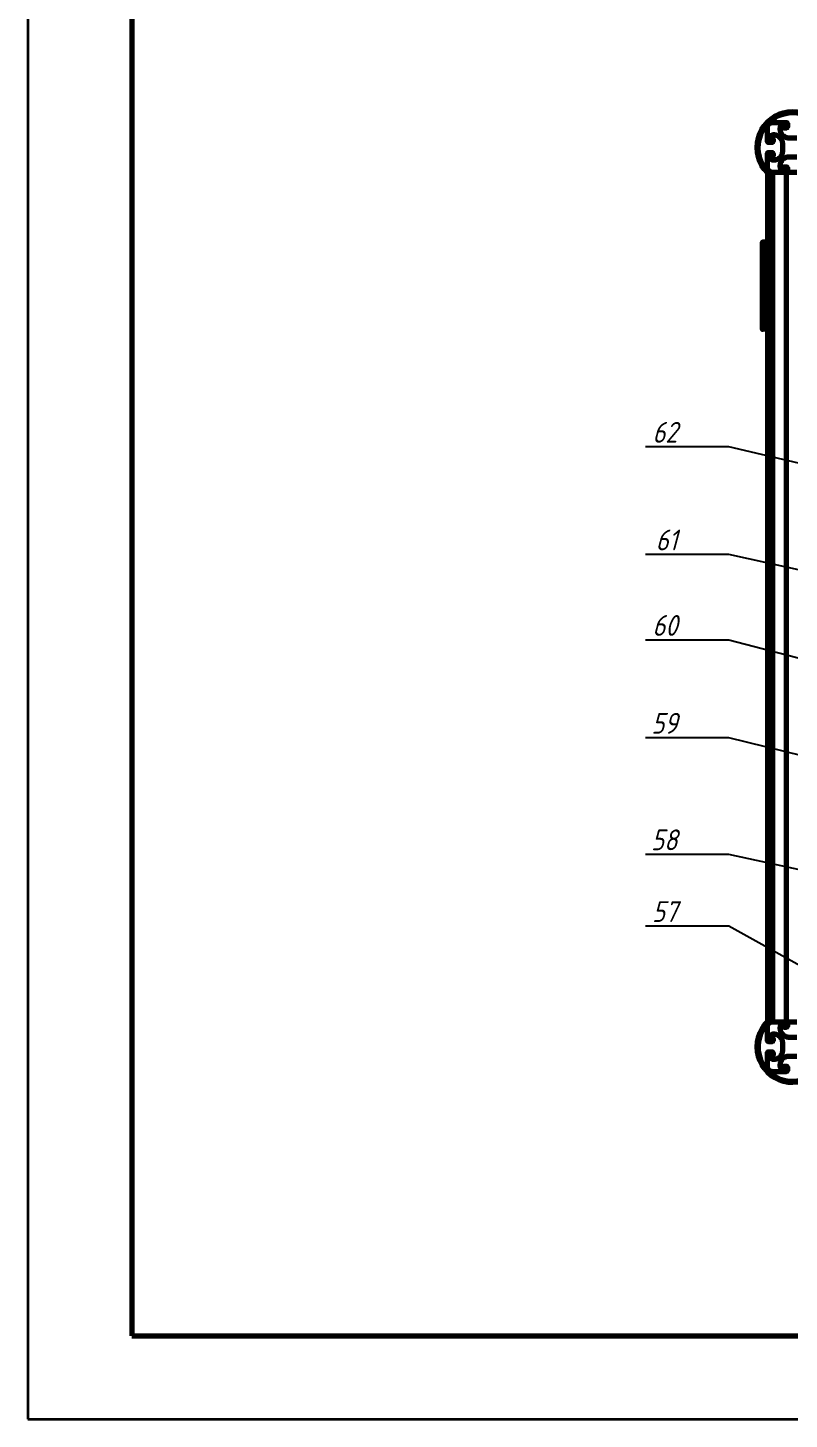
# Model space of a CAD drawing. Header units: millimetres. Extents: x 0 to 1189, y 0 to 1154.
# Drawn here: x 0 to 182.8, y 0 to 334.2 of the extents above; entities that cross this region are included whole.
import ezdxf
from ezdxf import colors
from ezdxf.entities.mleader import LeaderData, LeaderLine
from ezdxf.math import Vec2, Vec3

# ---------------------------------------------------------------- set-up
doc = ezdxf.new("R2010")
doc.units = ezdxf.units.MM
doc.layers.add('1', color=7, linetype='Continuous', true_color=0xffffff)
doc.layers.add('c粗实线', color=250, linetype='Continuous', lineweight=70)
doc.styles.add('数字', font='gbeitc.shx', dxfattribs={"bigfont": 'gbcbig.shx'})

# ---------------------------------------------------------------- blocks, each defined once
blk = doc.blocks.new('_Dot')
at = {"color": 0, "linetype": 'ByBlock', "lineweight": -2}
blk.add_line((-0.5, 0), (-1, 0), dxfattribs=at)
at = {"color": 0, "linetype": 'ByBlock', "lineweight": 35, "const_width": 0.5}
blk.add_lwpolyline([(-0.25, 0, 1), (0.25, 0, 1)], format="xyb", close=True, dxfattribs=at)

msp = doc.modelspace()

# ---------------------------------------------------------------- linework, layer by layer
at = {"lineweight": 35}
msp.add_lwpolyline([(0, 0), (1189, 0), (1189, 841), (0, 841)], close=True, dxfattribs=at)
at = {"layer": '1', "color": 18, "linetype": 'Continuous', "lineweight": 70, "true_color": 0x000000}
for p, q in [((176.781215, 310.667447), (176.159865, 309.737536)), ((182.064309, 299.462536), (178.764309, 299.462536)), ((178.764309, 299.462536), (178.764309, 95.462536)), ((182.064309, 299.462536), (182.064309, 95.462536)), ((184.631594, 299.462536), (182.497024, 299.462536)), ((177.564348, 282.684482), (176.364348, 282.684482)), ((178.764309, 95.462536), (182.064309, 95.462536)), ((182.497024, 95.462536), (184.631594, 95.462536))]:
    msp.add_line(p, q, dxfattribs=at)
for points, knots in [([(177.564279, 310.262505), (177.655689, 310.721771), (177.915756, 311.111085), (178.305069, 311.371223), (178.764335, 311.462561)], [0, 0, 0.2500195718, 0.4999931166, 0.7499878781, 1, 1]), ([(181.314293, 310.862533), (181.027333, 310.805456), (180.784003, 310.642878), (180.621425, 310.399548), (180.564276, 310.112516)], [0, 0, 0.249955206, 0.4999640738, 0.7499729417, 1, 1]), ([(181.464283, 310.727564), (181.459991, 310.749165), (181.454054, 310.779206), (181.4248, 310.82298), (181.380955, 310.852233), (181.359355, 310.856525), (181.329314, 310.862533)], [0, 0, 0.1045420009, 0.2499022565, 0.4998257052, 0.7500315376, 0.8545735385, 1, 1]), ([(182.064311, 311.462561), (182.179109, 311.439673), (182.276455, 311.374656), (182.341472, 311.27731), (182.364289, 311.162511)], [0, 0, 0.2500033261, 0.5000149041, 0.750026482, 1, 1]), ([(178.914324, 308.462564), (178.627292, 308.405415), (178.383962, 308.242838), (178.221385, 307.999579), (178.164307, 307.712547)], [0, 0, 0.250024777, 0.5000313636, 0.74998714, 1, 1]), ([(178.164307, 307.697527), (178.168599, 307.675926), (178.174607, 307.645885), (178.203861, 307.602111), (178.222171, 307.589881), (178.247634, 307.572786), (178.269164, 307.568494), (178.299276, 307.562558)], [0, 0, 0.104551756, 0.2499917877, 0.4999385575, 0.6044754244, 0.7500743215, 0.8542930468, 1, 1]), ([(178.764335, 307.562558), (178.821699, 307.551114), (178.850023, 307.532159), (178.870408, 307.51857), (178.88929, 307.490245), (178.90288, 307.469932), (178.914324, 307.412569)], [0, 0, 0.2499209096, 0.3955356269, 0.5002119376, 0.6456569166, 0.7500790904, 1, 1]), ([(180.367223, 308.023182), (179.880635, 308.348338), (179.306571, 308.462564)], [0, 0, 0.4999623638, 1, 1]), ([(180.564276, 309.72027), (180.678503, 309.146206), (181.003658, 308.659617)], [0, 0, 0.500037641, 1, 1]), ([(181.239335, 306.5298), (181.125108, 307.103864), (180.799953, 307.590453)], [0, 0, 0.5000376362, 1, 1]), ([(181.436388, 308.226887), (181.922976, 307.901732), (182.49704, 307.787506)], [0, 0, 0.4999623638, 1, 1]), ([(181.614343, 310.112516), (181.580869, 310.119168), (181.556908, 310.12396), (181.508271, 310.156504), (181.475727, 310.205142), (181.464283, 310.262505)], [0, 0, 0.145785854, 0.2501667684, 0.5001498311, 0.7501328939, 1, 1]), ([(182.364289, 310.412566), (182.341472, 310.297767), (182.276455, 310.200421), (182.219736, 310.162584), (182.179109, 310.135404), (182.112233, 310.1221), (182.064311, 310.112516)], [0, 0, 0.2499734987, 0.4999850573, 0.6456026568, 0.7499966698, 0.8956247652, 1, 1]), ([(177.864329, 306.662551), (177.74953, 306.685368), (177.692811, 306.723205), (177.652184, 306.750385), (177.587167, 306.847731), (177.564279, 306.96253)], [0, 0, 0.24997349, 0.3955910957, 0.4999851132, 0.7499966825, 1, 1]), ([(177.564279, 303.962533), (177.587167, 304.077331), (177.652184, 304.174677), (177.74953, 304.239694), (177.864329, 304.262511)], [0, 0, 0.2500033261, 0.5000149041, 0.750026482, 1, 1]), ([(178.914324, 306.96253), (178.891508, 306.847731), (178.826419, 306.750385), (178.729145, 306.685368), (178.614346, 306.662551)], [0, 0, 0.2499914988, 0.5001059681, 0.7500085206, 1, 1]), ([(178.614346, 304.262511), (178.729145, 304.239694), (178.826419, 304.174677), (178.891508, 304.077331), (178.914324, 303.962533)], [0, 0, 0.2499914939, 0.4998940417, 0.7500085061, 1, 1]), ([(180.799953, 303.33461), (181.125108, 303.821198), (181.239335, 304.395262)], [0, 0, 0.4999623638, 1, 1]), ([(177.564279, 300.662557), (177.564279, 301.715342), (177.564279, 303.962533)], [0, 0, 0.3190281119, 1, 1]), ([(178.299276, 303.362505), (178.277747, 303.358213), (178.247634, 303.352276), (178.203861, 303.323022), (178.174607, 303.279177), (178.170315, 303.257577), (178.164307, 303.227536)], [0, 0, 0.1042089905, 0.2499023337, 0.4998257567, 0.7500315633, 0.8545735534, 1, 1]), ([(178.164307, 303.212515), (178.221385, 302.925555), (178.383962, 302.682225), (178.627292, 302.519647), (178.914324, 302.46257)], [0, 0, 0.249958187, 0.4999700332, 0.7499818827, 1, 1]), ([(178.914324, 303.512565), (178.907672, 303.479091), (178.90288, 303.45513), (178.883997, 303.426806), (178.870408, 303.406493), (178.842012, 303.387539), (178.821699, 303.373949), (178.764335, 303.362505)], [0, 0, 0.1457735623, 0.250145676, 0.395547083, 0.4999379743, 0.6457630697, 0.750153961, 1, 1]), ([(179.306571, 302.46257), (179.880635, 302.576725), (180.367223, 302.90188)], [0, 0, 0.5000316763, 1, 1]), ([(180.367223, 302.90188), (180.484454, 303.01911), (180.799953, 303.33461)], [0, 0, 0.2709090909, 1, 1]), ([(181.003658, 302.265445), (180.678503, 301.778857), (180.564276, 301.204793)], [0, 0, 0.4999623638, 1, 1]), ([(180.564276, 300.812546), (180.621425, 300.525514), (180.784003, 300.282184), (181.027333, 300.119607), (181.314293, 300.062529)], [0, 0, 0.2500270592, 0.5000359245, 0.7500447932, 1, 1]), ([(182.49704, 303.137557), (181.922976, 303.02333), (181.436388, 302.698175)], [0, 0, 0.5000376362, 1, 1]), ([(181.464283, 300.662557), (181.475727, 300.719921), (181.494681, 300.748245), (181.508271, 300.76863), (181.536595, 300.787512), (181.556908, 300.801102), (181.614343, 300.812546)], [0, 0, 0.2498460351, 0.3954171273, 0.5000620777, 0.6454634825, 0.7498543722, 1, 1]), ([(182.064311, 300.812546), (182.179109, 300.78973), (182.276455, 300.724641), (182.341472, 300.627367), (182.364289, 300.512568)], [0, 0, 0.2499914939, 0.5001059583, 0.7500085061, 1, 1]), ([(178.764335, 299.462501), (178.305069, 299.553911), (177.915756, 299.813978), (177.655689, 300.203291), (177.564279, 300.662557)], [0, 0, 0.2500230141, 0.5000000002, 0.7499769863, 1, 1]), ([(178.764309, 299.462536), (178.305098, 299.462536), (177.91578, 299.462536), (177.65566, 299.462536), (177.564309, 299.462536)], [0, 0, 0.2499949136, 0.5000005161, 0.7499993382, 1, 1]), ([(181.329314, 300.062529), (181.380955, 300.072829), (181.4248, 300.102083), (181.454054, 300.145856), (181.458346, 300.167457), (181.464283, 300.197569)], [0, 0, 0.2498851887, 0.5000077168, 0.7498479552, 0.8543551495, 1, 1]), ([(182.497035, 299.462536), (181.923009, 299.462536), (181.436369, 299.462536)], [0, 0, 0.4999989619, 1, 1]), ([(182.364309, 299.462536), (182.341475, 299.462536), (182.276455, 299.462536), (182.179116, 299.462536), (182.064309, 299.462536)], [0, 0, 0.249998982, 0.4999864397, 0.750001018, 1, 1]), ([(182.364289, 299.762551), (182.341472, 299.647752), (182.276455, 299.550406), (182.219736, 299.512569), (182.179109, 299.485389), (182.112233, 299.472086), (182.064311, 299.462501)], [0, 0, 0.2499734987, 0.4999850573, 0.6456026568, 0.7499966698, 0.8956247652, 1, 1]), ([(176.364357, 261.857149), (176.364357, 261.741826), (176.364357, 263.091052), (176.364357, 266.012596), (176.364357, 270.001297), (176.364357, 272.18439), (176.364357, 274.367474), (176.364357, 278.35618), (176.364357, 281.277728), (176.364357, 282.62695), (176.364357, 282.684473)], [0, 0, 0.033671698, 0.1669267477, 0.3001817081, 0.4334367522, 0.5000643618, 0.566691692, 0.6999468638, 0.8332019176, 0.9664569242, 1, 1]), ([(177.564279, 94.262568), (177.655689, 94.721762), (177.915756, 95.111004), (178.305069, 95.371214), (178.764335, 95.462481)], [0, 0, 0.2499959753, 0.4999516219, 0.7499814598, 1, 1]), ([(177.564279, 90.962521), (177.564279, 91.288392), (177.564279, 94.262568)], [0, 0, 0.0987472366, 1, 1]), ([(177.564309, 95.462536), (177.65566, 95.462536), (177.91578, 95.462536), (178.305098, 95.462536), (178.764309, 95.462536)], [0, 0, 0.2500006618, 0.4999994839, 0.7500050864, 1, 1]), ([(181.314293, 94.862525), (181.027333, 94.805447), (180.784003, 94.642798), (180.621425, 94.399611), (180.564276, 94.112507)], [0, 0, 0.2499571431, 0.5000018858, 0.7499110787, 1, 1]), ([(180.564276, 93.720261), (180.678503, 93.146197), (181.003658, 92.659537)], [0, 0, 0.5000122351, 1, 1]), ([(181.464283, 94.727484), (181.459991, 94.749085), (181.454054, 94.779269), (181.4248, 94.823042), (181.40649, 94.835202), (181.380955, 94.852225), (181.359355, 94.856516), (181.329314, 94.862525)], [0, 0, 0.104492051, 0.2504487704, 0.5002528065, 0.6045418573, 0.7501509717, 0.8546430228, 1, 1]), ([(181.436369, 95.462536), (181.923009, 95.462536), (182.497035, 95.462536)], [0, 0, 0.5000010381, 1, 1]), ([(181.614343, 94.112507), (181.580869, 94.119231), (181.556908, 94.123952), (181.528584, 94.142834), (181.508271, 94.156424), (181.489317, 94.184891), (181.475727, 94.205205), (181.464283, 94.262568)], [0, 0, 0.1457963038, 0.2500823868, 0.3954467918, 0.4998111175, 0.6458532365, 0.7502175622, 1, 1]), ([(182.064309, 95.462536), (182.179116, 95.462536), (182.276455, 95.462536), (182.341475, 95.462536), (182.364309, 95.462536)], [0, 0, 0.249998982, 0.5000135603, 0.750001018, 1, 1]), ([(182.064311, 95.462481), (182.131115, 95.449177), (182.179109, 95.439736), (182.276455, 95.374648), (182.341472, 95.277373), (182.364289, 95.162503)], [0, 0, 0.1454712595, 0.2499318512, 0.50001625, 0.7498887575, 1, 1]), ([(182.364289, 94.412486), (182.341472, 94.297759), (182.276455, 94.200341), (182.219736, 94.162575), (182.179109, 94.135396), (182.112233, 94.122092), (182.064311, 94.112507)], [0, 0, 0.2498505152, 0.5000160321, 0.6455645594, 0.7499697946, 0.895613545, 1, 1]), ([(177.864329, 90.662543), (177.797452, 90.675847), (177.74953, 90.685431), (177.692811, 90.723197), (177.652184, 90.750376), (177.587167, 90.847794), (177.564279, 90.962521)], [0, 0, 0.1456394024, 0.2500227411, 0.3955669234, 0.4999690418, 0.7501270904, 1, 1]), ([(178.914324, 92.462555), (178.627292, 92.405478), (178.383962, 92.242829), (178.221385, 91.999499), (178.164307, 91.712538)], [0, 0, 0.2500096337, 0.5000469386, 0.7500502921, 1, 1]), ([(178.164307, 91.697518), (178.168599, 91.675917), (178.174607, 91.645876), (178.203861, 91.602103), (178.222171, 91.5898), (178.247634, 91.572777), (178.299276, 91.562478)], [0, 0, 0.1045448501, 0.2499752752, 0.4999055355, 0.6046244748, 0.7500247731, 1, 1]), ([(178.914324, 90.962521), (178.891508, 90.847794), (178.853599, 90.791146), (178.826419, 90.750376), (178.769771, 90.712611), (178.729145, 90.685431), (178.662268, 90.672127), (178.614346, 90.662543)], [0, 0, 0.2498610669, 0.3954583124, 0.5001220633, 0.6455495908, 0.7499592353, 0.8956091365, 1, 1]), ([(178.764335, 91.562478), (178.821699, 91.551177), (178.850023, 91.532151), (178.870408, 91.518561), (178.88929, 91.490237), (178.90288, 91.469924), (178.914324, 91.41256)], [0, 0, 0.2497892199, 0.3955666429, 0.5002375859, 0.6456751067, 0.7500919259, 1, 1]), ([(180.367223, 92.023245), (179.880635, 92.348401), (179.306571, 92.462555)], [0, 0, 0.4999683239, 1, 1]), ([(180.799953, 91.590516), (180.484454, 91.905943), (180.367223, 92.023245)], [0, 0, 0.7290082569, 1, 1]), ([(181.239335, 90.529791), (181.125108, 91.103856), (180.799953, 91.590516)], [0, 0, 0.5000122333, 1, 1]), ([(181.436388, 92.226807), (181.922976, 91.901652), (182.49704, 91.787497)], [0, 0, 0.4999683239, 1, 1]), ([(177.564279, 87.962596), (177.587167, 88.077323), (177.652184, 88.174597), (177.74953, 88.239686), (177.864329, 88.262574)], [0, 0, 0.249894034, 0.4998191217, 0.7499561451, 1, 1]), ([(178.299276, 87.362496), (178.247634, 87.352196), (178.229324, 87.340037), (178.203861, 87.323014), (178.174607, 87.27924), (178.170315, 87.257639), (178.164307, 87.227599)], [0, 0, 0.2500695511, 0.3544506701, 0.499905833, 0.7499304006, 0.854514699, 1, 1]), ([(178.164307, 87.212578), (178.221385, 86.925475), (178.383962, 86.682145), (178.627292, 86.519639), (178.914324, 86.462561)], [0, 0, 0.2500565517, 0.5000469281, 0.7500033614, 1, 1]), ([(178.614346, 88.262574), (178.729145, 88.239686), (178.826419, 88.174597), (178.891508, 88.077323), (178.914324, 87.962596)], [0, 0, 0.2500618495, 0.5000898448, 0.7501178401, 1, 1]), ([(178.914324, 87.512557), (178.90288, 87.455193), (178.883997, 87.426726), (178.870408, 87.406413), (178.842012, 87.38753), (178.821699, 87.37394), (178.788296, 87.367217), (178.764335, 87.362496)], [0, 0, 0.2498359673, 0.3957402943, 0.5001269857, 0.6457768296, 0.750163521, 0.895691568, 1, 1]), ([(179.306571, 86.462561), (179.880635, 86.576716), (180.367223, 86.901871)], [0, 0, 0.5000316761, 1, 1]), ([(180.799953, 87.334601), (181.125108, 87.821261), (181.239335, 88.395182)], [0, 0, 0.5000476995, 1, 1]), ([(182.49704, 87.137477), (181.922976, 87.023322), (181.436388, 86.698166)], [0, 0, 0.5000316761, 1, 1]), ([(178.764335, 83.462493), (178.305069, 83.553902), (177.915756, 83.813969), (177.655689, 84.203354), (177.564279, 84.662549)], [0, 0, 0.2500244368, 0.5000028526, 0.7500130181, 1, 1]), ([(181.003658, 86.265437), (180.678503, 85.778777), (180.564276, 85.204856)], [0, 0, 0.5000476995, 1, 1]), ([(180.564276, 84.812466), (180.621425, 84.525506), (180.784003, 84.282176), (181.027333, 84.11967), (181.314293, 84.062592)], [0, 0, 0.2499905874, 0.5000229335, 0.7500213308, 1, 1]), ([(181.329314, 84.062592), (181.350843, 84.066884), (181.380955, 84.072749), (181.399266, 84.085051), (181.4248, 84.102074), (181.454054, 84.145848), (181.458346, 84.167449), (181.464283, 84.197489)], [0, 0, 0.1042030017, 0.2498226826, 0.3545327391, 0.5002030712, 0.7501121311, 0.8546481132, 1, 1]), ([(181.464283, 84.662549), (181.475727, 84.719912), (181.508271, 84.76855), (181.536595, 84.787575), (181.556908, 84.801165), (181.614343, 84.812466)], [0, 0, 0.2498542447, 0.4998244599, 0.6455704829, 0.749964811, 1, 1]), ([(182.064311, 84.812466), (182.131115, 84.799162), (182.179109, 84.789721), (182.276455, 84.724633), (182.341472, 84.627358), (182.364289, 84.512488)], [0, 0, 0.1454712595, 0.2499318512, 0.50001625, 0.7498887575, 1, 1]), ([(182.364289, 83.762471), (182.341472, 83.647744), (182.276455, 83.550469), (182.179109, 83.485381), (182.112233, 83.472077), (182.064311, 83.462493)], [0, 0, 0.2498716376, 0.4998041863, 0.7499486571, 0.8956047202, 1, 1])]:
    msp.add_open_spline(points, degree=1, knots=knots, dxfattribs=at)
for points in [[(178.764335, 311.462561), (182.064311, 311.462561)], [(181.329314, 310.862533), (181.314293, 310.862533)], [(182.364289, 311.162511), (182.364289, 310.412566)], [(177.564279, 306.96253), (177.564279, 310.262505)], [(178.164307, 307.712547), (178.164307, 307.697527)], [(178.299276, 307.562558), (178.764335, 307.562558)], [(179.306571, 308.462564), (178.914324, 308.462564)], [(180.799953, 307.590453), (180.367223, 308.023182)], [(180.564276, 310.112516), (180.564276, 309.72027)], [(181.003658, 308.659617), (181.436388, 308.226887)], [(181.464283, 310.262505), (181.464283, 310.727564)], [(182.064311, 310.112516), (181.614343, 310.112516)], [(182.49704, 307.787506), (184.631578, 307.787506)], [(178.614346, 306.662551), (177.864329, 306.662551)], [(177.864329, 304.262511), (178.614346, 304.262511)], [(178.914324, 307.412569), (178.914324, 306.96253)], [(181.239335, 304.395262), (181.239335, 306.5298)], [(178.164307, 303.227536), (178.164307, 303.212515)], [(178.764335, 303.362505), (178.299276, 303.362505)], [(178.914324, 303.962533), (178.914324, 303.512565)], [(178.914324, 302.46257), (179.306571, 302.46257)], [(180.564276, 301.204793), (180.564276, 300.812546)], [(181.436388, 302.698175), (181.003658, 302.265445)], [(181.614343, 300.812546), (182.064311, 300.812546)], [(184.631578, 303.137557), (182.49704, 303.137557)], [(177.564311, 299.462536), (177.564311, 95.462536)], [(182.064311, 299.462501), (178.764335, 299.462501)], [(181.314293, 300.062529), (181.329314, 300.062529)], [(181.464283, 300.197569), (181.464283, 300.662557)], [(182.364289, 300.512568), (182.364289, 299.762551)], [(176.364348, 261.857187), (177.564348, 261.857187)], [(178.764335, 95.462481), (182.064311, 95.462481)], [(180.564276, 94.112507), (180.564276, 93.720261)], [(181.329314, 94.862525), (181.314293, 94.862525)], [(181.464283, 94.262568), (181.464283, 94.727484)], [(182.064311, 94.112507), (181.614343, 94.112507)], [(182.364289, 95.162503), (182.364289, 94.412486)], [(178.614346, 90.662543), (177.864329, 90.662543)], [(178.164307, 91.712538), (178.164307, 91.697518)], [(178.299276, 91.562478), (178.764335, 91.562478)], [(179.306571, 92.462555), (178.914324, 92.462555)], [(178.914324, 91.41256), (178.914324, 90.962521)], [(181.003658, 92.659537), (181.436388, 92.226807)], [(181.239335, 88.395182), (181.239335, 90.529791)], [(182.49704, 91.787497), (184.631578, 91.787497)], [(177.564279, 84.662549), (177.564279, 87.962596)], [(177.864329, 88.262574), (178.614346, 88.262574)], [(178.164307, 87.227599), (178.164307, 87.212578)], [(178.764335, 87.362496), (178.299276, 87.362496)], [(178.914324, 87.962596), (178.914324, 87.512557)], [(180.367223, 86.901871), (180.799953, 87.334601)], [(184.631578, 87.137477), (182.49704, 87.137477)], [(178.914324, 86.462561), (179.306571, 86.462561)], [(180.564276, 85.204856), (180.564276, 84.812466)], [(181.436388, 86.698166), (181.003658, 86.265437)], [(181.314293, 84.062592), (181.329314, 84.062592)], [(181.464283, 84.197489), (181.464283, 84.662549)], [(181.614343, 84.812466), (182.064311, 84.812466)], [(182.364289, 84.512488), (182.364289, 83.762471)], [(182.064311, 83.462493), (178.764335, 83.462493)]]:
    msp.add_open_spline(points, degree=1, dxfattribs=at)
at = {"layer": 'c粗实线', "color": 18, "linetype": 'Continuous', "lineweight": 70, "true_color": 0x000000}
msp.add_line((25, 821), (25, 20), dxfattribs=at)
at = {"layer": 'c粗实线', "lineweight": 70}
msp.add_lwpolyline([(25, 20), (1169, 20), (1169, 821), (25, 821)], dxfattribs=at)
at = {"layer": 'c粗实线', "color": 18, "lineweight": 70, "ltscale": 0.1, "true_color": 0x000000}
for centre, radius, start, end in [((183.561508, 305.465398), 8.546254, 44.56574038, 225.4337159), ((183.553578, 305.473338), 8.275598, 43.42121576, 226.57946473), ((183.573382, 89.428391), 8.51586, 134.88072091, 315.52819799), ((183.573382, 89.428391), 8.2716, 133.15537806, 316.40873368)]:
    msp.add_arc(centre, radius, start, end, dxfattribs=at)

# ---------------------------------------------------------------- leaders
at = {"layer": 'c粗实线', "color": 18, "lineweight": 35, "ltscale": 0.1, "true_color": 0x000000}
ml = msp.add_multileader_mtext('Standard', dxfattribs=at)
ml.set_content('62', color=(0, 0, 0), style='数字')
ml.set_leader_properties()
ml.set_arrow_properties(name='DOT')
ml.build(insert=Vec2(0, 0))
ml.multileader.update_dxf_attribs({"text_left_attachment_type": 6, "text_right_attachment_type": 6, "dogleg_length": 1, "arrow_head_size": 0.4})
ctx = ml.context
ctx.base_point, ctx.char_height, ctx.arrow_head_size, ctx.landing_gap_size, ctx.plane_origin = Vec3(150.541879, 233.540667), 5, 0.4, 0.09, Vec3(236.301599, 217.467669)
ctx.left_attachment, ctx.right_attachment, ctx.text_align_type = 6, 6, 2
notes = []
notes.append((ctx, [(0, (1, 1, 0), (157.034379, 233.540667), (-1, 0), 1, [(0, [(236.301599, 217.467669), (168.277851, 233.540667)], 0, [])])]))
ctx.mtext.insert, ctx.mtext.alignment, ctx.mtext.flow_direction = Vec3(155.944379, 239.540667), 3, 5
ml = msp.add_multileader_mtext('Standard', dxfattribs=at)
ml.set_content('61', color=(0, 0, 0), style='数字')
ml.set_leader_properties()
ml.set_arrow_properties(name='DOT')
ml.build(insert=Vec2(0, 0))
ml.multileader.update_dxf_attribs({"text_left_attachment_type": 6, "text_right_attachment_type": 6, "dogleg_length": 1, "arrow_head_size": 0.4})
ctx = ml.context
ctx.base_point, ctx.char_height, ctx.arrow_head_size, ctx.landing_gap_size, ctx.plane_origin = Vec3(151.166879, 207.677692), 5, 0.4, 0.09, Vec3(242.974143, 191.209466)
ctx.left_attachment, ctx.right_attachment, ctx.text_align_type = 6, 6, 2
notes.append((ctx, [(0, (1, 1, 0), (157.034379, 207.677692), (-1, 0), 1, [(0, [(242.974143, 191.209466), (168.277851, 207.677692)], 0, [])])]))
ctx.mtext.insert, ctx.mtext.alignment, ctx.mtext.flow_direction = Vec3(155.944379, 213.677692), 3, 5
ml = msp.add_multileader_mtext('Standard', dxfattribs=at)
ml.set_content('60', color=(0, 0, 0), style='数字')
ml.set_leader_properties()
ml.set_arrow_properties(name='DOT')
ml.build(insert=Vec2(0, 0))
ml.multileader.update_dxf_attribs({"text_left_attachment_type": 6, "text_right_attachment_type": 6, "dogleg_length": 1, "arrow_head_size": 0.4})
ctx = ml.context
ctx.base_point, ctx.char_height, ctx.arrow_head_size, ctx.landing_gap_size, ctx.plane_origin = Vec3(150.750213, 187.150864), 5, 0.4, 0.09, Vec3(250.803567, 165.392389)
ctx.left_attachment, ctx.right_attachment, ctx.text_align_type = 6, 6, 2
notes.append((ctx, [(0, (1, 1, 0), (157.034379, 187.150864), (-1, 0), 1, [(0, [(250.803567, 165.392389), (168.277851, 187.150864)], 0, [])])]))
ctx.mtext.insert, ctx.mtext.alignment, ctx.mtext.flow_direction = Vec3(155.944379, 193.150864), 3, 5
ml = msp.add_multileader_mtext('Standard', dxfattribs=at)
ml.set_content('59', color=(0, 0, 0), style='数字')
ml.set_leader_properties()
ml.set_arrow_properties(name='DOT')
ml.build(insert=Vec2(0, 0))
ml.multileader.update_dxf_attribs({"text_left_attachment_type": 6, "text_right_attachment_type": 6, "dogleg_length": 1, "arrow_head_size": 0.4})
ctx = ml.context
ctx.base_point, ctx.char_height, ctx.arrow_head_size, ctx.landing_gap_size, ctx.plane_origin = Vec3(150.333546, 163.654244), 5, 0.4, 0.09, Vec3(256.55495, 141.803393)
ctx.left_attachment, ctx.right_attachment, ctx.text_align_type = 6, 6, 2
notes.append((ctx, [(0, (1, 1, 0), (157.034379, 163.654244), (-1, 0), 1, [(0, [(256.55495, 141.803393), (168.277851, 163.654244)], 0, [])])]))
ctx.mtext.insert, ctx.mtext.alignment, ctx.mtext.flow_direction = Vec3(155.944379, 169.654244), 3, 5
ml = msp.add_multileader_mtext('Standard', dxfattribs=at)
ml.set_content('58', color=(0, 0, 0), style='数字')
ml.set_leader_properties()
ml.set_arrow_properties(name='DOT')
ml.build(insert=Vec2(0, 0))
ml.multileader.update_dxf_attribs({"text_left_attachment_type": 6, "text_right_attachment_type": 6, "dogleg_length": 1, "arrow_head_size": 0.4})
ctx = ml.context
ctx.base_point, ctx.char_height, ctx.arrow_head_size, ctx.landing_gap_size, ctx.plane_origin = Vec3(150.437713, 135.654072), 5, 0.4, 0.09, Vec3(247.670181, 108.422903)
ctx.left_attachment, ctx.right_attachment, ctx.text_align_type = 6, 6, 2
notes.append((ctx, [(0, (1, 1, 0), (157.034379, 135.654072), (-1, 0), 1, [(0, [(249.966824, 117.990226), (168.277851, 135.654072)], 0, [])])]))
ctx.mtext.insert, ctx.mtext.alignment, ctx.mtext.flow_direction = Vec3(155.944379, 141.654072), 3, 5
ml = msp.add_multileader_mtext('Standard', dxfattribs=at)
ml.set_content('57', color=(0, 0, 0), style='数字')
ml.set_leader_properties()
ml.set_arrow_properties(name='DOT')
ml.build(insert=Vec2(0, 0))
ml.multileader.update_dxf_attribs({"text_left_attachment_type": 6, "text_right_attachment_type": 6, "dogleg_length": 1, "arrow_head_size": 0.4})
ctx = ml.context
ctx.base_point, ctx.char_height, ctx.arrow_head_size, ctx.landing_gap_size, ctx.plane_origin = Vec3(150.125213, 118.420383), 5, 0.4, 0.09, Vec3(216.847318, 91.415769)
ctx.left_attachment, ctx.right_attachment, ctx.text_align_type = 6, 6, 2
notes.append((ctx, [(0, (1, 1, 0), (157.034379, 118.420383), (-1, 0), 1, [(0, [(216.847318, 91.415769), (168.277851, 118.420383)], 0, [])])]))
ctx.mtext.insert, ctx.mtext.alignment, ctx.mtext.flow_direction = Vec3(155.944379, 124.420383), 3, 5
for ctx, leaders in notes:
    for number, flags, end, landing, length, lines in leaders:
        leader = LeaderData()
        leader.index, (leader.has_last_leader_line, leader.has_dogleg_vector, leader.attachment_direction) = number, flags
        leader.last_leader_point, leader.dogleg_vector, leader.dogleg_length = Vec3(end), Vec3(landing), length
        for number, points, colour, breaks in lines:
            line = LeaderLine()
            line.index, line.vertices, line.color, line.breaks = number, Vec3.list(points), colors.encode_raw_color(colour), breaks
            leader.lines.append(line)
        ctx.leaders.append(leader)

doc.saveas('drawing.dxf')
